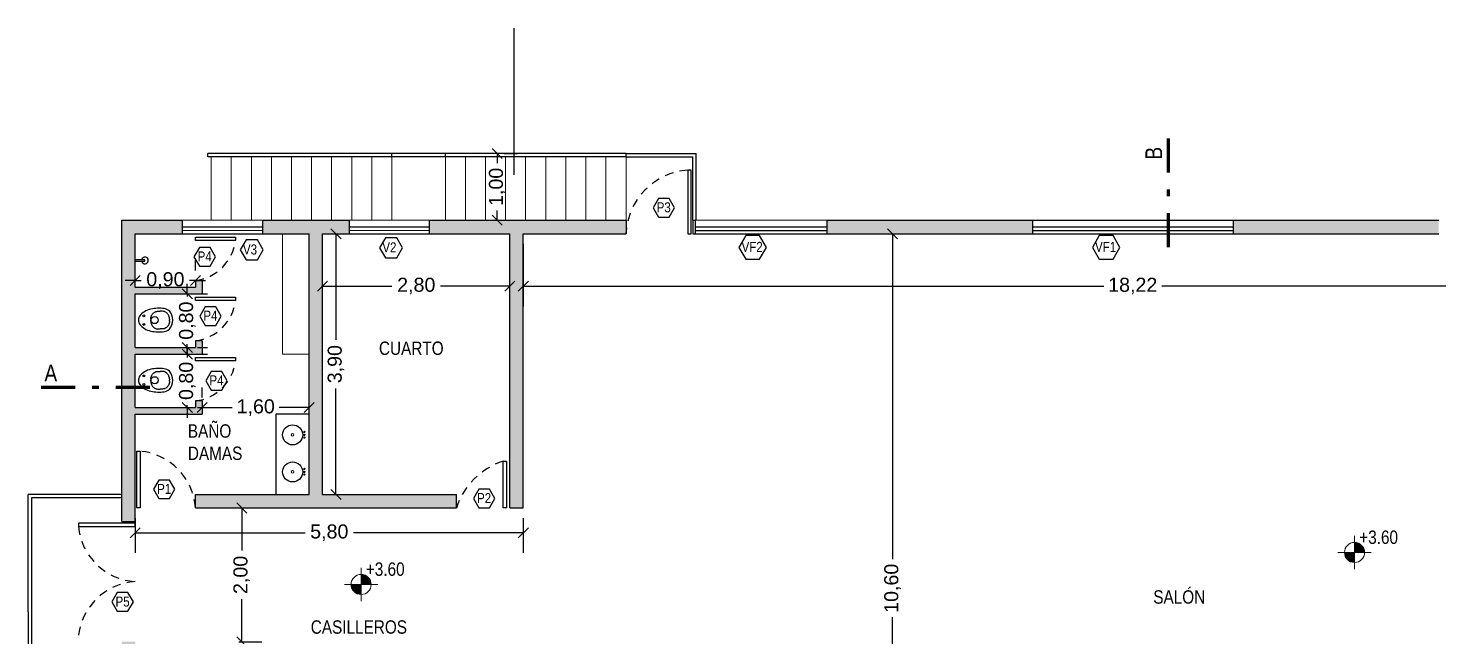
# Model space of a CAD drawing. Header units: millimetres. Extents: x 569 to 671, y 232 to 291.
# Drawn here: x 611.82 to 632.9, y 241.47 to 250.56 of the extents above; entities that cross this region are included whole.
import ezdxf

# ---------------------------------------------------------------- set-up
doc = ezdxf.new("R2010")
doc.units = ezdxf.units.MM
doc.linetypes.add('DASHDOTX2', pattern=[50.8, 25.4, -12.7, 0, -12.7])
doc.linetypes.add('DASHED', pattern=[19.05, 12.7, -6.35])
for name, color, linetype, lineweight in [('Corte', 6, 'DASHDOTX2', 60), ('Cotas', 9, 'Continuous', 13), ('Mobiliario', 84, 'Continuous', 18), ('Piso', 254, 'Continuous', 13)]:
    doc.layers.add(name, color=color, linetype=linetype, lineweight=lineweight)
for name, color, linetype in [('Muros', 1, 'Continuous'), ('Proyeccion', 2, 'DASHED'), ('Texto', 241, 'Continuous'), ('Vista', 4, 'Continuous')]:
    doc.layers.add(name, color=color, linetype=linetype)
doc.styles.add('CARATULA', font='arial.ttf')
doc.styles.add('Cecilia-3', font='ARIALN.TTF', dxfattribs={"height": 0.04})
doc.dimstyles.new('Seba', dxfattribs={"dimscale": 0.3, "dimtxt": 0.7, "dimasz": 0.5, "dimexe": 1, "dimexo": 0.5, "dimgap": 0.3, "dimtad": 0, "dimzin": 1, "dimtxsty": 'CARATULA', "dimblk": 'OBLIQUE', "dimcen": 0.5, "dimclrd": 256, "dimclre": 256, "dimadec": 0, "dimazin": 0, "dimtm": 1e-09, "dimtfac": 1, "dimtmove": 0, "dimatfit": 3, "dimldrblk": 'OBLIQUE', "dimfxl": 1.25, "dimarcsym": 1})

# ---------------------------------------------------------------- blocks, each defined once
blk = doc.blocks.new('SAPLS507')
blk.add_lwpolyline([(0, -0.585, 0.193023), (0.137, -0.535, 0.145572), (0.172, -0.456, 0.077711), (0.165, -0.255, 0.087544), (0.125, -0.161, 0.055228), (0.065, -0.091, 0.090627), (0, -0.072, 0.091051), (-0.065, -0.091, 0.055228), (-0.126, -0.161, 0.087544), (-0.165, -0.255, 0.077711), (-0.172, -0.456, 0.145572), (-0.137, -0.535, 0.193023), (0, -0.585, 61.25604)], format="xyb", close=True)
at = {"color": 30}
for points in [[(-0.015, -0.256), (-0.033, -0.258, 0.028747), (-0.061, -0.265, 0.052421), (-0.075, -0.272, 0.050041), (-0.092, -0.284, 0.040538), (-0.109, -0.303, 0.036304), (-0.124, -0.325, 0.08346), (-0.129, -0.336, 0.024812), (-0.13, -0.346, 0.009631), (-0.132, -0.373, 0.014344), (-0.132, -0.382, 0.009208), (-0.132, -0.396)], [(-0.015, -0.536), (-0.033, -0.535, -0.028747), (-0.061, -0.527, -0.052421), (-0.075, -0.521, -0.050041), (-0.092, -0.508, -0.040538), (-0.109, -0.49, -0.036304), (-0.124, -0.468, -0.08346), (-0.129, -0.457, -0.024812), (-0.13, -0.446, -0.009631), (-0.132, -0.42, -0.014344), (-0.132, -0.411, -0.009208), (-0.132, -0.396)], [(0.015, -0.256), (0.033, -0.258, -0.028747), (0.061, -0.265, -0.052421), (0.075, -0.272, -0.050041), (0.092, -0.284, -0.040538), (0.109, -0.303, -0.036304), (0.125, -0.325, -0.08346), (0.129, -0.336, -0.024812), (0.13, -0.346, -0.009631), (0.132, -0.373, -0.014344), (0.133, -0.382, -0.009208), (0.132, -0.396)], [(0.015, -0.536), (0.033, -0.535, 0.028747), (0.061, -0.527, 0.052421), (0.075, -0.521, 0.050041), (0.092, -0.508, 0.040538), (0.109, -0.49, 0.036304), (0.125, -0.468, 0.08346), (0.129, -0.457, 0.024812), (0.13, -0.446, 0.009631), (0.132, -0.42, 0.014344), (0.133, -0.411, 0.009208), (0.132, -0.396)]]:
    blk.add_lwpolyline(points, format="xyb", dxfattribs=at)
for points in [[(-0.015, -0.256), (0, -0.256)], [(0.015, -0.256), (0, -0.256)], [(-0.015, -0.536), (0, -0.536)], [(0.015, -0.536), (0, -0.536)]]:
    blk.add_lwpolyline(points, dxfattribs=at)
for centre, radius in [((-0.064, -0.152), 0.0141), ((0.064, -0.152), 0.0141), ((0, -0.314), 0.0535)]:
    blk.add_circle(centre, radius, dxfattribs=at)
blk = doc.blocks.new('_Oblique')
at = {"color": 0, "linetype": 'ByBlock', "lineweight": -2}
blk.add_line((-0.5, -0.5), (0.5, 0.5), dxfattribs=at)
blk = doc.blocks.new('*D340')
at = {"layer": 'Cotas', "lineweight": -2, "transparency": 16777216}
for p, q in [((616.416, 247.492), (616.416, 245.904)), ((616.566, 247.492), (616.716, 247.492)), ((616.416, 243.592), (616.416, 245.18)), ((616.566, 243.592), (616.716, 243.592))]:
    blk.add_line(p, q, dxfattribs=at)
at = {"layer": 'Defpoints', "color": 0, "transparency": 16777216}
for p in [(616.416, 247.492), (616.416, 243.592), (616.416, 243.592)]:
    blk.add_point(p, dxfattribs=at)
at = {"layer": 'Cotas', "lineweight": -2, "transparency": 16777216, "xscale": 0.15, "yscale": 0.15, "zscale": 0.15}
for p, rotation in [((616.416, 247.492), 90), ((616.416, 243.592), 270)]:
    blk.add_blockref('_Oblique', p, dxfattribs=dict(at, rotation=rotation))
at = {"layer": 'Cotas', "color": 0, "transparency": 16777216, "insert": (616.416, 245.542), "char_height": 0.21, "attachment_point": 5, "rotation": 90, "style": 'CARATULA'}
blk.add_mtext('3,90', dxfattribs=at)
blk = doc.blocks.new('*D341')
at = {"layer": 'Cotas', "lineweight": -2, "transparency": 16777216}
for p, q in [((616.216, 246.859), (616.216, 247.009)), ((619.016, 246.859), (619.016, 247.009)), ((616.216, 246.709), (617.251, 246.709)), ((619.016, 246.709), (617.98, 246.709))]:
    blk.add_line(p, q, dxfattribs=at)
at = {"layer": 'Defpoints', "color": 0, "transparency": 16777216}
for p in [(616.216, 246.709), (619.016, 246.709), (619.016, 246.709)]:
    blk.add_point(p, dxfattribs=at)
at = {"layer": 'Cotas', "lineweight": -2, "transparency": 16777216, "xscale": 0.15, "yscale": 0.15, "zscale": 0.15, "rotation": 180}
blk.add_blockref('_Oblique', (616.216, 246.709), dxfattribs=at)
at = {"layer": 'Cotas', "lineweight": -2, "transparency": 16777216, "xscale": 0.15, "yscale": 0.15, "zscale": 0.15}
blk.add_blockref('_Oblique', (619.016, 246.709), dxfattribs=at)
at = {"layer": 'Cotas', "color": 0, "transparency": 16777216, "insert": (617.616, 246.709), "char_height": 0.21, "attachment_point": 5, "style": 'CARATULA'}
blk.add_mtext('2,80', dxfattribs=at)
blk = doc.blocks.new('*D342')
at = {"layer": 'Cotas', "lineweight": -2, "transparency": 16777216}
for p, q in [((614.966, 243.392), (615.307, 243.392)), ((615.007, 243.392), (615.007, 242.756)), ((615.007, 241.392), (615.007, 242.028)), ((614.966, 241.392), (615.307, 241.392))]:
    blk.add_line(p, q, dxfattribs=at)
at = {"layer": 'Defpoints', "color": 0, "transparency": 16777216}
for p in [(614.816, 243.392), (615.007, 243.392), (614.816, 241.392)]:
    blk.add_point(p, dxfattribs=at)
at = {"layer": 'Cotas', "lineweight": -2, "transparency": 16777216, "xscale": 0.15, "yscale": 0.15, "zscale": 0.15}
for p, rotation in [((615.007, 243.392), 90), ((615.007, 241.392), 270)]:
    blk.add_blockref('_Oblique', p, dxfattribs=dict(at, rotation=rotation))
at = {"layer": 'Cotas', "color": 0, "transparency": 16777216, "insert": (615.007, 242.392), "char_height": 0.21, "attachment_point": 5, "rotation": 90, "style": 'CARATULA'}
blk.add_mtext('2,00', dxfattribs=at)
blk = doc.blocks.new('*D346')
at = {"layer": 'Cotas', "lineweight": -2, "transparency": 16777216}
for p, q in [((619.216, 247.342), (619.216, 246.409)), ((637.434, 247.342), (637.434, 246.409)), ((619.216, 246.709), (627.892, 246.709)), ((637.434, 246.709), (628.758, 246.709))]:
    blk.add_line(p, q, dxfattribs=at)
at = {"layer": 'Defpoints', "color": 0, "transparency": 16777216}
for p in [(619.216, 247.492), (637.434, 247.492), (619.216, 246.709)]:
    blk.add_point(p, dxfattribs=at)
at = {"layer": 'Cotas', "lineweight": -2, "transparency": 16777216, "xscale": 0.15, "yscale": 0.15, "zscale": 0.15, "rotation": 180}
blk.add_blockref('_Oblique', (619.216, 246.709), dxfattribs=at)
at = {"layer": 'Cotas', "lineweight": -2, "transparency": 16777216, "xscale": 0.15, "yscale": 0.15, "zscale": 0.15}
blk.add_blockref('_Oblique', (637.434, 246.709), dxfattribs=at)
at = {"layer": 'Cotas', "color": 0, "transparency": 16777216, "insert": (628.325, 246.709), "char_height": 0.21, "attachment_point": 5, "style": 'CARATULA'}
blk.add_mtext('18,22', dxfattribs=at)
blk = doc.blocks.new('*D347')
at = {"layer": 'Cotas', "lineweight": -2, "transparency": 16777216}
for p, q in [((613.416, 243.242), (613.416, 242.722)), ((619.216, 243.242), (619.216, 242.722)), ((613.416, 243.022), (615.953, 243.022)), ((619.216, 243.022), (616.678, 243.022))]:
    blk.add_line(p, q, dxfattribs=at)
at = {"layer": 'Defpoints', "color": 0, "transparency": 16777216}
for p in [(613.416, 243.392), (619.216, 243.392), (613.416, 243.022)]:
    blk.add_point(p, dxfattribs=at)
at = {"layer": 'Cotas', "lineweight": -2, "transparency": 16777216, "xscale": 0.15, "yscale": 0.15, "zscale": 0.15, "rotation": 180}
blk.add_blockref('_Oblique', (613.416, 243.022), dxfattribs=at)
at = {"layer": 'Cotas', "lineweight": -2, "transparency": 16777216, "xscale": 0.15, "yscale": 0.15, "zscale": 0.15}
blk.add_blockref('_Oblique', (619.216, 243.022), dxfattribs=at)
at = {"layer": 'Cotas', "color": 0, "transparency": 16777216, "insert": (616.316, 243.022), "char_height": 0.21, "attachment_point": 5, "style": 'CARATULA'}
blk.add_mtext('5,80', dxfattribs=at)
blk = doc.blocks.new('*D349')
at = {"layer": 'Cotas', "lineweight": -2, "transparency": 16777216}
for p, q in [((624.735, 247.492), (624.735, 242.626)), ((624.885, 247.492), (625.035, 247.492)), ((624.735, 236.892), (624.735, 241.758)), ((624.885, 236.892), (625.035, 236.892))]:
    blk.add_line(p, q, dxfattribs=at)
at = {"layer": 'Defpoints', "color": 0, "transparency": 16777216}
for p in [(624.735, 247.492), (624.735, 247.492), (624.735, 236.892)]:
    blk.add_point(p, dxfattribs=at)
at = {"layer": 'Cotas', "lineweight": -2, "transparency": 16777216, "xscale": 0.15, "yscale": 0.15, "zscale": 0.15}
for p, rotation in [((624.735, 247.492), 90), ((624.735, 236.892), 270)]:
    blk.add_blockref('_Oblique', p, dxfattribs=dict(at, rotation=rotation))
at = {"layer": 'Cotas', "color": 0, "transparency": 16777216, "insert": (624.735, 242.192), "char_height": 0.21, "attachment_point": 5, "rotation": 90, "style": 'CARATULA'}
blk.add_mtext('10,60', dxfattribs=at)
blk = doc.blocks.new('*D352')
at = {"layer": 'Defpoints', "color": 0, "transparency": 16777216}
for p in [(618.779, 248.692), (618.826, 248.692), (618.779, 247.692)]:
    blk.add_point(p, dxfattribs=at)
at = {"layer": 'Piso', "lineweight": -2, "transparency": 16777216}
for p, q in [((618.826, 248.692), (618.826, 248.544)), ((618.929, 248.692), (619.126, 248.692)), ((618.826, 247.692), (618.826, 247.839)), ((618.929, 247.692), (619.126, 247.692))]:
    blk.add_line(p, q, dxfattribs=at)
at = {"layer": 'Piso', "lineweight": -2, "transparency": 16777216, "xscale": 0.15, "yscale": 0.15, "zscale": 0.15}
for p, rotation in [((618.826, 248.692), 90), ((618.826, 247.692), 270)]:
    blk.add_blockref('_Oblique', p, dxfattribs=dict(at, rotation=rotation))
at = {"layer": 'Piso', "color": 0, "transparency": 16777216, "insert": (618.826, 248.192), "char_height": 0.21, "attachment_point": 5, "rotation": 90, "style": 'CARATULA'}
blk.add_mtext('1,00', dxfattribs=at)
blk = doc.blocks.new('*D353')
at = {"layer": 'Cotas', "lineweight": -2, "transparency": 16777216}
for p, q in [((614.416, 245.042), (614.416, 245.192)), ((616.016, 245.042), (616.016, 245.192)), ((614.416, 244.892), (614.863, 244.892)), ((616.016, 244.892), (615.568, 244.892))]:
    blk.add_line(p, q, dxfattribs=at)
at = {"layer": 'Defpoints', "color": 0, "transparency": 16777216}
for p in [(614.416, 244.892), (616.016, 244.892), (616.016, 244.892)]:
    blk.add_point(p, dxfattribs=at)
at = {"layer": 'Cotas', "lineweight": -2, "transparency": 16777216, "xscale": 0.15, "yscale": 0.15, "zscale": 0.15, "rotation": 180}
blk.add_blockref('_Oblique', (614.416, 244.892), dxfattribs=at)
at = {"layer": 'Cotas', "lineweight": -2, "transparency": 16777216, "xscale": 0.15, "yscale": 0.15, "zscale": 0.15}
blk.add_blockref('_Oblique', (616.016, 244.892), dxfattribs=at)
at = {"layer": 'Cotas', "color": 0, "transparency": 16777216, "insert": (615.216, 244.892), "char_height": 0.21, "attachment_point": 5, "style": 'CARATULA'}
blk.add_mtext('1,60', dxfattribs=at)
blk = doc.blocks.new('*D354')
at = {"layer": 'Cotas', "lineweight": -2, "transparency": 16777216}
for p, q in [((613.416, 246.942), (613.416, 247.092)), ((614.316, 246.942), (614.316, 247.092)), ((613.416, 246.792), (613.266, 246.792)), ((613.416, 246.792), (613.503, 246.792)), ((614.316, 246.792), (614.228, 246.792)), ((614.316, 246.792), (614.466, 246.792))]:
    blk.add_line(p, q, dxfattribs=at)
at = {"layer": 'Defpoints', "color": 0, "transparency": 16777216}
for p in [(613.416, 246.792), (613.416, 246.792), (614.316, 246.792)]:
    blk.add_point(p, dxfattribs=at)
at = {"layer": 'Cotas', "lineweight": -2, "transparency": 16777216, "xscale": 0.15, "yscale": 0.15, "zscale": 0.15}
blk.add_blockref('_Oblique', (613.416, 246.792), dxfattribs=at)
at = {"layer": 'Cotas', "lineweight": -2, "transparency": 16777216, "xscale": 0.15, "yscale": 0.15, "zscale": 0.15, "rotation": 180}
blk.add_blockref('_Oblique', (614.316, 246.792), dxfattribs=at)
at = {"layer": 'Cotas', "color": 0, "transparency": 16777216, "insert": (613.866, 246.792), "char_height": 0.21, "attachment_point": 5, "style": 'CARATULA'}
blk.add_mtext('0,90', dxfattribs=at)
blk = doc.blocks.new('*D355')
at = {"layer": 'Cotas', "lineweight": -2, "transparency": 16777216}
for p, q in [((614.194, 246.592), (614.194, 246.742)), ((614.194, 246.592), (614.194, 246.554)), ((614.344, 246.592), (614.494, 246.592)), ((614.194, 245.792), (614.194, 245.83)), ((614.194, 245.792), (614.194, 245.642)), ((614.344, 245.792), (614.494, 245.792))]:
    blk.add_line(p, q, dxfattribs=at)
at = {"layer": 'Defpoints', "color": 0, "transparency": 16777216}
for p in [(614.194, 246.592), (614.194, 245.792), (614.194, 245.792)]:
    blk.add_point(p, dxfattribs=at)
at = {"layer": 'Cotas', "lineweight": -2, "transparency": 16777216, "xscale": 0.15, "yscale": 0.15, "zscale": 0.15}
for p, rotation in [((614.194, 246.592), 270), ((614.194, 245.792), 90)]:
    blk.add_blockref('_Oblique', p, dxfattribs=dict(at, rotation=rotation))
at = {"layer": 'Cotas', "color": 0, "transparency": 16777216, "insert": (614.194, 246.192), "char_height": 0.21, "attachment_point": 5, "rotation": 90, "style": 'CARATULA'}
blk.add_mtext('0,80', dxfattribs=at)
blk = doc.blocks.new('*D339')
at = {"layer": 'Cotas', "lineweight": -2, "transparency": 16777216}
for p, q in [((614.194, 245.692), (614.194, 245.842)), ((614.194, 245.692), (614.194, 245.654)), ((614.344, 245.692), (614.494, 245.692)), ((614.194, 244.892), (614.194, 244.93)), ((614.194, 244.892), (614.194, 244.742)), ((614.344, 244.892), (614.494, 244.892))]:
    blk.add_line(p, q, dxfattribs=at)
at = {"layer": 'Defpoints', "color": 0, "transparency": 16777216}
for p in [(614.194, 245.692), (614.194, 244.892), (614.194, 244.892)]:
    blk.add_point(p, dxfattribs=at)
at = {"layer": 'Cotas', "lineweight": -2, "transparency": 16777216, "xscale": 0.15, "yscale": 0.15, "zscale": 0.15}
for p, rotation in [((614.194, 245.692), 270), ((614.194, 244.892), 90)]:
    blk.add_blockref('_Oblique', p, dxfattribs=dict(at, rotation=rotation))
at = {"layer": 'Cotas', "color": 0, "transparency": 16777216, "insert": (614.194, 245.292), "char_height": 0.21, "attachment_point": 5, "rotation": 90, "style": 'CARATULA'}
blk.add_mtext('0,80', dxfattribs=at)

msp = doc.modelspace()

# ---------------------------------------------------------------- hatches: boundary and pattern name
at = {"layer": 'Muros'}
h = msp.add_hatch(color=256, dxfattribs=at)
h.dxf.hatch_style = 1
h.paths.add_polyline_path([(626.825, 247.492), (626.825, 247.692), (624.116, 247.692), (623.751, 247.692), (623.751, 247.492), (624.116, 247.492)])
h.paths.add_polyline_path([(632.899, 247.492), (632.899, 247.692), (629.825, 247.692), (629.825, 247.492)])
h.paths.add_polyline_path([(637.434, 247.492), (638.07, 246.29), (638.247, 246.384), (637.555, 247.692), (635.899, 247.692), (635.899, 247.492)])
h.paths.add_polyline_path([(640.632, 241.443), (640.809, 241.537), (640.116, 242.847), (639.939, 242.754)])
h.paths.add_polyline_path([(641.969, 236.892), (641.969, 236.692), (643.37, 236.692), (642.678, 238), (642.502, 237.907), (643.038, 236.892)])
h.paths.add_polyline_path([(638.969, 236.692), (638.969, 236.892), (635.899, 236.892), (635.899, 236.692)])
h.paths.add_polyline_path([(632.899, 236.692), (632.899, 236.892), (629.825, 236.892), (629.825, 236.692)])
h.paths.add_polyline_path([(626.825, 236.692), (626.825, 236.892), (624.116, 236.892), (623.751, 236.892), (623.751, 236.692), (624.116, 236.692)])
h.paths.add_polyline_path([(620.751, 236.892), (619.216, 236.892), (619.216, 237.692), (619.016, 237.692), (619.016, 236.892), (618.616, 236.892), (618.616, 236.692), (620.751, 236.692)])
h.paths.add_polyline_path([(619.216, 239.992), (619.016, 239.992), (619.016, 239.192), (619.216, 239.192)], flags=17)
h.paths.add_polyline_path([(619.216, 240.992), (614.316, 240.992), (614.316, 240.792), (616.016, 240.792), (616.016, 236.892), (615.316, 236.892), (615.316, 236.692), (616.216, 236.692), (617.416, 236.692), (617.416, 236.892), (616.216, 236.892), (616.216, 240.792), (619.216, 240.792)])
h.paths.add_polyline_path([(613.216, 236.692), (614.116, 236.692), (614.116, 236.892), (613.416, 236.892), (613.416, 237.692), (614.316, 237.692), (614.316, 237.592), (614.416, 237.592), (614.416, 237.792), (613.416, 237.792), (613.416, 238.592), (614.316, 238.592), (614.316, 238.492), (614.416, 238.492), (614.416, 238.692), (613.416, 238.692), (613.416, 239.492), (614.416, 239.492), (614.416, 239.592), (613.416, 239.592), (613.416, 241.392), (613.216, 241.392)])
h.paths.add_polyline_path([(614.316, 243.592), (614.316, 243.392), (618.216, 243.392), (618.216, 243.592), (616.216, 243.592), (616.216, 247.492), (616.616, 247.492), (616.616, 247.692), (615.316, 247.692), (615.316, 247.492), (616.016, 247.492), (616.016, 243.592)])
h.paths.add_polyline_path([(619.216, 247.492), (620.751, 247.492), (620.751, 247.692), (619.016, 247.692), (617.816, 247.692), (617.816, 247.492), (619.016, 247.492), (619.016, 243.392), (619.216, 243.392)])
h.paths.add_polyline_path([(613.416, 247.492), (614.116, 247.492), (614.116, 247.692), (613.216, 247.692), (613.216, 243.192), (613.416, 243.192), (613.416, 244.792), (614.416, 244.792), (614.416, 244.992), (614.316, 244.992), (614.316, 244.892), (613.416, 244.892), (613.416, 245.692), (614.416, 245.692), (614.416, 245.892), (614.316, 245.892), (614.316, 245.792), (613.416, 245.792), (613.416, 246.592), (614.416, 246.592), (614.416, 246.792), (614.316, 246.792), (614.316, 246.692), (613.416, 246.692)])
at = {"layer": 'Piso'}
for points in [[(631.64, 242.727), (631.49, 242.727, 0.414214), (631.64, 242.577)], [(631.64, 242.877), (631.64, 242.727), (631.79, 242.727, 0.414214)], [(616.792, 242.399), (616.792, 242.249), (616.942, 242.249, 0.414214)], [(616.792, 242.249), (616.642, 242.249, 0.414214), (616.792, 242.099)]]:
    msp.add_hatch(color=256, dxfattribs=at).paths.add_polyline_path(points)

# ---------------------------------------------------------------- linework, layer by layer
at = {"layer": 'Corte', "ltscale": 0.02}
for p, q in [((628.852, 248.916), (628.852, 247.266)), ((612.009, 245.196), (613.659, 245.196))]:
    msp.add_line(p, q, dxfattribs=at)
at = {"layer": 'Mobiliario'}
for p, q in [((614.551, 247.692), (614.551, 248.642)), ((614.851, 247.692), (614.851, 248.642)), ((615.151, 247.692), (615.151, 248.642)), ((615.451, 247.692), (615.451, 248.642)), ((615.751, 247.692), (615.751, 248.642)), ((616.051, 247.692), (616.051, 248.642)), ((616.351, 247.692), (616.351, 248.642)), ((616.651, 247.692), (616.651, 248.642)), ((616.951, 247.692), (616.951, 248.642)), ((617.251, 247.692), (617.251, 248.642)), ((618.051, 247.692), (618.051, 248.642)), ((618.351, 247.692), (618.351, 248.642)), ((618.651, 247.692), (618.651, 248.642)), ((618.951, 247.692), (618.951, 248.642)), ((619.251, 247.692), (619.251, 248.642)), ((619.551, 247.692), (619.551, 248.642)), ((619.851, 247.692), (619.851, 248.642)), ((620.151, 247.692), (620.151, 248.642)), ((620.451, 247.692), (620.451, 248.642)), ((620.751, 247.692), (620.751, 248.642)), ((614.116, 247.692), (615.316, 247.692)), ((614.116, 247.542), (615.316, 247.542)), ((616.616, 247.692), (617.816, 247.692)), ((616.616, 247.542), (617.816, 247.542)), ((621.786, 247.692), (623.751, 247.692)), ((615.616, 247.492), (615.616, 245.692)), ((615.616, 245.692), (616.016, 245.692)), ((615.799, 243.392), (615.799, 243.392))]:
    msp.add_line(p, q, dxfattribs=at)
for centre, radius in [((615.768, 244.485), 0.02), ((615.943, 244.528), 0.01), ((615.943, 244.485), 0.01), ((615.943, 244.445), 0.01), ((615.768, 243.931), 0.02), ((615.943, 243.975), 0.01), ((615.943, 243.931), 0.01), ((615.943, 243.891), 0.01)]:
    msp.add_circle(centre, radius, dxfattribs=at)
at = {"layer": 'Muros', "ltscale": 0.01}
for p, q in [((613.216, 243.192), (613.216, 247.692)), ((613.216, 247.692), (614.116, 247.692)), ((614.116, 247.692), (614.116, 247.492)), ((615.316, 247.692), (616.616, 247.692)), ((615.316, 247.692), (615.316, 247.492)), ((616.616, 247.492), (616.616, 247.692)), ((617.816, 247.692), (619.016, 247.692)), ((617.816, 247.492), (617.816, 247.692)), ((619.016, 247.692), (620.751, 247.692)), ((623.751, 247.692), (624.116, 247.692)), ((624.116, 247.692), (626.825, 247.692)), ((629.825, 247.692), (632.899, 247.692)), ((613.416, 246.692), (613.416, 247.492)), ((613.416, 247.492), (614.116, 247.492)), ((615.316, 247.492), (616.016, 247.492)), ((616.016, 243.592), (616.016, 247.492)), ((616.216, 243.592), (616.216, 247.492)), ((616.216, 247.492), (616.616, 247.492)), ((617.816, 247.492), (619.016, 247.492)), ((619.016, 243.392), (619.016, 247.492)), ((619.216, 243.392), (619.216, 247.492)), ((619.216, 247.492), (620.751, 247.492)), ((623.751, 247.492), (624.116, 247.492)), ((624.116, 247.492), (626.825, 247.492)), ((629.825, 247.492), (632.899, 247.492)), ((614.416, 246.792), (614.416, 246.592)), ((613.416, 245.792), (613.416, 246.592)), ((614.416, 245.892), (614.416, 245.692)), ((613.416, 244.892), (613.416, 245.692)), ((613.416, 243.192), (613.416, 244.792)), ((614.416, 244.992), (614.416, 244.792)), ((614.316, 243.392), (614.316, 243.592)), ((614.316, 243.592), (616.016, 243.592)), ((616.216, 243.592), (618.216, 243.592)), ((618.216, 243.392), (618.216, 243.592)), ((614.316, 243.392), (618.216, 243.392)), ((619.016, 243.392), (619.216, 243.392)), ((613.216, 243.192), (613.416, 243.192))]:
    msp.add_line(p, q, dxfattribs=at)
at = {"layer": 'Muros'}
for p, q in [((620.751, 247.692), (620.751, 247.492)), ((621.751, 247.692), (621.751, 247.492)), ((621.751, 247.692), (621.786, 247.692)), ((621.786, 247.692), (621.786, 247.492)), ((623.751, 247.692), (623.751, 247.492)), ((626.825, 247.692), (626.825, 247.492)), ((629.825, 247.692), (629.825, 247.492)), ((621.751, 247.492), (621.786, 247.492)), ((613.416, 246.692), (614.316, 246.692)), ((614.416, 246.792), (614.316, 246.792)), ((614.316, 246.792), (614.316, 246.692)), ((613.416, 246.592), (614.416, 246.592)), ((614.416, 245.892), (614.316, 245.892)), ((614.316, 245.892), (614.316, 245.792)), ((613.416, 245.792), (614.316, 245.792)), ((613.416, 245.692), (614.416, 245.692)), ((613.416, 244.892), (614.316, 244.892)), ((613.416, 244.792), (614.416, 244.792)), ((614.416, 244.992), (614.316, 244.992)), ((614.316, 244.992), (614.316, 244.892))]:
    msp.add_line(p, q, dxfattribs=at)
at = {"layer": 'Piso'}
for p, q in [((631.64, 242.727), (631.64, 242.977)), ((631.64, 242.727), (631.39, 242.727)), ((631.64, 242.727), (631.64, 242.477)), ((631.64, 242.727), (631.89, 242.727)), ((616.792, 242.249), (616.792, 242.499)), ((631.645, 242.577), (631.645, 242.577)), ((616.792, 242.249), (616.542, 242.249)), ((616.792, 242.249), (616.792, 241.999)), ((616.792, 242.249), (617.042, 242.249)), ((616.796, 242.099), (616.796, 242.099))]:
    msp.add_line(p, q, dxfattribs=at)
for centre in [(631.64, 242.727), (616.792, 242.249)]:
    msp.add_circle(centre, 0.15, dxfattribs=at)
at = {"layer": 'Proyeccion', "ltscale": 0.01}
for centre, radius, start, end in [((621.748, 247.446), 0.999, 94.1151, 177.3548), ((614.232, 247.475), 0.688, 276.985, 353.0993), ((614.232, 246.575), 0.688, 276.985, 353.0993), ((614.232, 245.675), 0.688, 276.985, 353.0993), ((613.404, 243.333), 0.913, 3.7161, 84.5737), ((619.255, 243.052), 1.094, 108.0882, 161.9118), ((613.475, 243.203), 0.913, 185.4263, 266.2839), ((613.475, 241.381), 0.913, 93.7161, 174.5737)]:
    msp.add_arc(centre, radius, start, end, dxfattribs=at)
at = {"layer": 'Texto'}
for p, q in [((619.077, 248.372), (619.077, 250.563)), ((621.786, 247.592), (623.751, 247.592)), ((626.825, 247.592), (629.825, 247.592)), ((626.825, 247.542), (629.825, 247.542)), ((621.786, 247.492), (623.751, 247.492))]:
    msp.add_line(p, q, dxfattribs=at)
at = {"layer": 'Vista'}
for p, q in [((620.751, 248.692), (614.501, 248.692)), ((614.501, 248.642), (614.501, 248.692)), ((620.751, 248.642), (614.501, 248.642)), ((617.251, 248.642), (617.251, 248.692)), ((618.051, 248.642), (618.051, 248.692)), ((620.751, 248.692), (621.801, 248.692)), ((620.751, 248.642), (620.751, 248.692)), ((620.751, 248.642), (621.751, 248.642)), ((621.751, 247.692), (621.751, 248.642)), ((621.801, 247.692), (621.801, 248.692)), ((614.116, 247.592), (615.316, 247.592)), ((616.616, 247.592), (617.816, 247.592)), ((621.786, 247.542), (623.751, 247.542)), ((626.825, 247.692), (629.825, 247.692)), ((614.116, 247.492), (615.316, 247.492)), ((616.616, 247.492), (617.816, 247.492)), ((626.825, 247.492), (629.825, 247.492)), ((613.416, 247.104), (613.548, 247.104)), ((613.416, 247.079), (613.548, 247.079)), ((615.516, 244.792), (615.516, 243.592)), ((616.016, 244.792), (615.516, 244.792)), ((613.216, 243.592), (611.816, 243.592)), ((611.816, 241.842), (611.816, 243.592)), ((613.216, 243.542), (611.866, 243.542)), ((611.866, 243.542), (611.866, 239.442)), ((611.816, 241.842), (611.816, 236.692))]:
    msp.add_line(p, q, dxfattribs=at)
for points in [[(621.677, 247.492), (621.727, 247.492), (621.727, 248.442), (621.677, 248.442)], [(621.396, 248.019), (621.236, 248.019), (621.155, 247.88), (621.236, 247.741), (621.396, 247.741), (621.476, 247.88)], [(614.915, 247.392), (614.315, 247.392), (614.315, 247.442), (614.915, 247.442)], [(615.243, 247.398), (615.071, 247.398), (614.985, 247.249), (615.071, 247.101), (615.243, 247.101), (615.329, 247.249)], [(617.326, 247.43), (617.154, 247.43), (617.068, 247.281), (617.154, 247.132), (617.326, 247.132), (617.412, 247.281)], [(622.748, 247.467), (622.541, 247.467), (622.438, 247.288), (622.541, 247.109), (622.748, 247.109), (622.851, 247.288)], [(628.031, 247.466), (627.824, 247.466), (627.721, 247.288), (627.824, 247.109), (628.031, 247.109), (628.134, 247.288)], [(614.534, 247.284), (614.374, 247.284), (614.293, 247.146), (614.374, 247.007), (614.534, 247.007), (614.614, 247.146)], [(614.915, 246.492), (614.315, 246.492), (614.315, 246.542), (614.915, 246.542)], [(614.62, 246.398), (614.46, 246.398), (614.38, 246.259), (614.46, 246.12), (614.62, 246.12), (614.7, 246.259)], [(614.915, 245.592), (614.315, 245.592), (614.315, 245.642), (614.915, 245.642)], [(614.711, 245.432), (614.551, 245.432), (614.47, 245.293), (614.551, 245.154), (614.711, 245.154), (614.791, 245.293)], [(613.441, 244.242), (613.491, 244.242), (613.491, 243.392), (613.441, 243.392)], [(618.916, 243.392), (618.916, 244.092), (618.966, 244.092), (618.966, 243.392)], [(613.929, 243.81), (613.769, 243.81), (613.688, 243.671), (613.769, 243.532), (613.929, 243.532), (614.009, 243.671)], [(618.711, 243.672), (618.551, 243.672), (618.471, 243.533), (618.551, 243.394), (618.711, 243.394), (618.792, 243.533)], [(612.566, 243.167), (612.566, 243.117), (613.416, 243.117), (613.416, 243.167)], [(613.307, 242.127), (613.147, 242.127), (613.067, 241.988), (613.147, 241.849), (613.307, 241.849), (613.388, 241.988)]]:
    msp.add_lwpolyline(points, close=True, dxfattribs=at)
for centre in [(615.768, 244.485), (615.768, 243.931)]:
    msp.add_circle(centre, 0.15, dxfattribs=at)
for centre, radius, start, end in [((613.561, 247.092), 0.05, 194.4775, 165.5225), ((613.548, 247.092), 0.0125, 270, 90)]:
    msp.add_arc(centre, radius, start, end, dxfattribs=at)

# ---------------------------------------------------------------- block references
at = {"layer": 'Vista', "rotation": 90}
for p in [(613.391, 246.201), (613.391, 245.301)]:
    msp.add_blockref('SAPLS507', p, dxfattribs=at)

# ---------------------------------------------------------------- texts
at = {"layer": 'Texto', "insert": (628.764, 248.599), "char_height": 0.25, "width": 0.85335, "attachment_point": 7, "rotation": 90, "style": 'Cecilia-3'}
msp.add_mtext('B', dxfattribs=at)
at = {"layer": 'Texto', "style": 'Cecilia-3'}
for s, insert, char_height, width, attachment_point in [(' P3', (621.162, 247.961), 0.15, 0.79439, 1), (' V3', (614.978, 247.331), 0.15, 0.79439, 1), (' V2', (617.061, 247.363), 0.15, 0.79439, 1), (' VF2', (622.431, 247.369), 0.15, 0.79439, 1), (' VF1', (627.714, 247.369), 0.15, 0.79439, 1), (' P4', (614.3, 247.227), 0.15, 0.79439, 1), (' P4', (614.386, 246.341), 0.15, 0.79439, 1), ('CUARTO', (617.058, 245.88), 0.2, 1.52837, 1), ('A', (612.058, 245.284), 0.25, 0.85335, 7), (' P4', (614.477, 245.375), 0.15, 0.79439, 1), ('BAÑO\\PDAMAS', (614.202, 244.643), 0.2, 1.68697, 1), (' P1', (613.695, 243.753), 0.15, 0.79439, 1), (' P2', (618.477, 243.615), 0.15, 0.79439, 1), ('{\\H0.8x;+3.60}', (631.71, 243.055), 0.25, 0.85335, 1), ('{\\H0.8x;+3.60}', (616.862, 242.578), 0.25, 0.85335, 1), (' P5', (613.073, 242.069), 0.15, 0.79439, 1), ('SALÓN', (628.632, 242.162), 0.2, 1.52837, 1), ('CASILLEROS', (616.039, 241.713), 0.2, 1.52837, 1)]:
    msp.add_mtext(s, dxfattribs=dict(at, insert=insert, char_height=char_height, width=width, attachment_point=attachment_point))

# ---------------------------------------------------------------- dimensions: what is measured, and where the dimension line sits
at = {"layer": 'Cotas'}
for base, p1, p2, picture, middle in [((616.416, 243.592), (616.416, 247.492), (616.416, 243.592), '*D340', (616.416, 245.542)), ((624.735, 247.492), (624.735, 236.892), (624.735, 247.492), '*D349', (624.735, 242.192)), ((614.194, 245.792), (614.194, 246.592), (614.194, 245.792), '*D355', (614.194, 246.192)), ((614.194, 244.892), (614.194, 245.692), (614.194, 244.892), '*D339', (614.194, 245.292)), ((615.007, 243.392), (614.816, 241.392), (614.816, 243.392), '*D342', (615.007, 242.392))]:
    dim = msp.add_linear_dim(base=base, p1=p1, p2=p2, angle=90, dimstyle='Seba', dxfattribs=at)
    dim.commit()
    dim.dimension.update_dxf_attribs({"geometry": picture, "text_midpoint": middle})
for base, p1, p2, picture, middle in [((619.216, 246.709), (637.434, 247.492), (619.216, 247.492), '*D346', (628.325, 246.709)), ((613.416, 246.792), (614.316, 246.792), (613.416, 246.792), '*D354', (613.866, 246.792)), ((619.016, 246.709), (616.216, 246.709), (619.016, 246.709), '*D341', (617.616, 246.709)), ((616.016, 244.892), (614.416, 244.892), (616.016, 244.892), '*D353', (615.216, 244.892)), ((613.416, 243.022), (619.216, 243.392), (613.416, 243.392), '*D347', (616.316, 243.022))]:
    dim = msp.add_linear_dim(base=base, p1=p1, p2=p2, dimstyle='Seba', dxfattribs=at)
    dim.commit()
    dim.dimension.update_dxf_attribs({"geometry": picture, "text_midpoint": middle})
at = {"layer": 'Piso'}
dim = msp.add_linear_dim(base=(618.826, 248.692), p1=(618.779, 247.692), p2=(618.779, 248.692), angle=90, dimstyle='Seba', dxfattribs=at)
dim.commit()
dim.dimension.update_dxf_attribs({"geometry": '*D352', "text_midpoint": (618.826, 248.192)})

doc.saveas('drawing.dxf')
